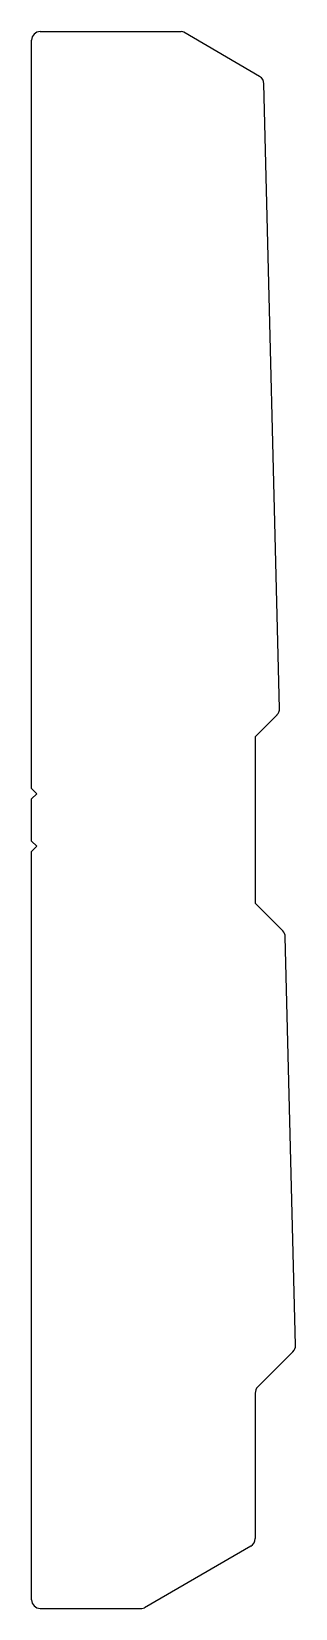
# Model space of a CAD drawing. Extents: x 2131.8 to 2146.9, y 1194.9 to 1284.9.
import ezdxf

# ---------------------------------------------------------------- set-up
doc = ezdxf.new("R2010")
doc.units = 0
doc.layers.get('0').update_dxf_attribs({"linetype": 'CONTINUOUS'})

msp = doc.modelspace()

# ---------------------------------------------------------------- linework, layer by layer
for p, q in [((2131.833, 1241.718), (2131.833, 1284.418)), ((2132.333, 1284.918), (2140.387, 1284.918)), ((2144.856, 1282.358), (2140.538, 1284.877)), ((2145.996, 1246.279), (2145.104, 1281.938)), ((2145.85, 1245.913), (2144.604, 1244.668)), ((2144.604, 1244.668), (2144.604, 1235.168)), ((2132.133, 1241.418), (2131.833, 1241.718)), ((2132.133, 1241.418), (2131.833, 1241.118)), ((2131.833, 1238.718), (2131.833, 1241.118)), ((2132.133, 1238.418), (2131.833, 1238.718)), ((2132.133, 1238.418), (2131.833, 1238.118)), ((2131.833, 1195.418), (2131.833, 1238.118)), ((2146.175, 1233.597), (2144.604, 1235.168)), ((2146.905, 1209.938), (2146.322, 1233.256)), ((2144.751, 1207.564), (2146.758, 1209.572)), ((2144.604, 1207.211), (2144.604, 1198.908)), ((2144.355, 1198.475), (2138.288, 1194.958)), ((2132.333, 1194.918), (2138.137, 1194.918))]:
    msp.add_line(p, q)
for centre, radius, start, end in [((2132.333, 1284.418), 0.5, 90, 180), ((2140.387, 1284.618), 0.3, 59.7396, 90), ((2144.605, 1281.926), 0.5, 1.43226, 59.7396), ((2145.496, 1246.267), 0.5, 315, 1.43226), ((2145.822, 1233.243), 0.5, 1.43226, 45), ((2146.405, 1209.925), 0.5, 315, 1.43226), ((2145.104, 1207.211), 0.5, 135, 180), ((2144.104, 1198.908), 0.5, 300.09868, 0), ((2132.333, 1195.418), 0.5, 180, 270), ((2138.137, 1195.218), 0.3, 270, 300.09868)]:
    msp.add_arc(centre, radius, start, end)

doc.saveas('drawing.dxf')
